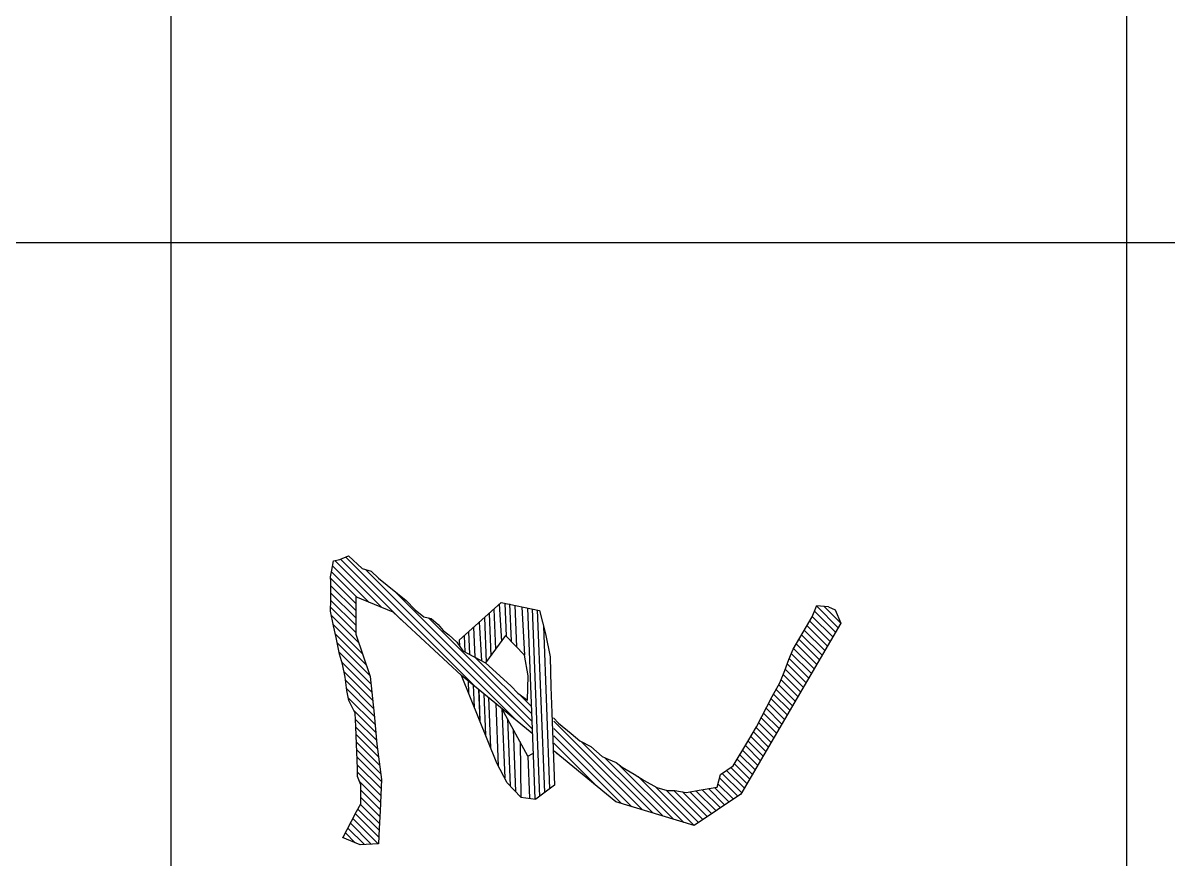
# Model space of a CAD drawing. Extents: x 14207793 to 14719554, y -1675802 to -1228715.
# Drawn here: x 14224548 to 14225616, y -1460754 to -1459974 of the extents above; entities that cross this region are included whole.
import ezdxf

# ---------------------------------------------------------------- set-up
doc = ezdxf.new("R2010")
doc.units = 0
doc.header["$LTSCALE"] = 500
doc.header["$MEASUREMENT"] = 0
doc.layers.get('0').update_dxf_attribs({"linetype": 'CONTINUOUS'})
doc.layers.add('PUB_TITLE', color=4, linetype='CONTINUOUS')

# ---------------------------------------------------------------- blocks, each defined once
blk = doc.blocks.new('whb')
at = {"color": 6, "ltscale": 0.333333}
for p, q in [((7937212.66, -471148.49, -6886.04), (7937227.98, -471133.17, -6886.04)), ((7937213.08, -471142.94, -6886.04), (7937224.74, -471131.28, -6886.04)), ((7937213.29, -471140.1, -6886.04), (7937215.36, -471135.21, -6886.04)), ((7937215.36, -471135.21, -6886.04), (7937224.74, -471131.28, -6886.04)), ((7937216.32, -471149.96, -6886.04), (7937231.22, -471135.06, -6886.04)), ((7937219.98, -471151.43, -6886.04), (7937234.46, -471136.95, -6886.04)), ((7937223.25, -471153.29, -6886.04), (7937237.71, -471138.84, -6886.04)), ((7937224.74, -471131.28, -6886.04), (7937228.11, -471133.24, -6886.04)), ((7937224.74, -471131.28, -6886.04), (7937345.62, -471201.79, -6886.04)), ((7937213.29, -471140.1, -6886.04), (7937212.66, -471148.49, -6886.04)), ((7937214.45, -471139.75, -6886.04), (7937214.45, -471139.75, -6886.04)), ((7937226.49, -471155.19, -6886.04), (7937240.95, -471140.73, -6886.04)), ((7937229.73, -471157.08, -6886.04), (7937244.19, -471142.62, -6886.04)), ((7937232.97, -471158.98, -6886.04), (7937247.43, -471144.52, -6886.04)), ((7937236.21, -471160.87, -6886.04), (7937250.68, -471146.41, -6886.04)), ((7937212.82, -471148.55, -6886.04), (7937212.66, -471148.49, -6886.04)), ((7937220.25, -471151.54, -6886.04), (7937212.82, -471148.55, -6886.04)), ((7937227.04, -471155.51, -6886.04), (7937220.25, -471151.54, -6886.04)), ((7937239.45, -471162.77, -6886.04), (7937253.92, -471148.3, -6886.04)), ((7937242.69, -471164.66, -6886.04), (7937257.16, -471150.19, -6886.04)), ((7937246.26, -471166.23, -6886.04), (7937260.4, -471152.08, -6886.04)), ((7937249.87, -471167.75, -6886.04), (7937263.65, -471153.97, -6886.04)), ((7937243.07, -471164.88, -6886.04), (7937227.04, -471155.51, -6886.04)), ((7937253.57, -471169.18, -6886.04), (7937266.89, -471155.86, -6886.04)), ((7937257.29, -471170.59, -6886.04), (7937270.13, -471157.75, -6886.04)), ((7937261.01, -471172, -6886.04), (7937273.37, -471159.65, -6886.04)), ((7937264.74, -471173.42, -6886.04), (7937276.61, -471161.54, -6886.04)), ((7937243.07, -471164.88, -6886.04), (7937243.07, -471164.88, -6886.04)), ((7937250.48, -471168.01, -6886.04), (7937243.07, -471164.88, -6886.04)), ((7937258.19, -471170.93, -6886.04), (7937250.48, -471168.01, -6886.04)), ((7937266.97, -471174.26, -6886.04), (7937258.19, -471170.93, -6886.04)), ((7937268.28, -471175, -6886.04), (7937279.86, -471163.43, -6886.04)), ((7937271.57, -471176.85, -6886.04), (7937283.1, -471165.32, -6886.04)), ((7937274.85, -471178.7, -6886.04), (7937286.34, -471167.21, -6886.04)), ((7937278.18, -471180.51, -6886.04), (7937289.58, -471169.1, -6886.04)), ((7937281.56, -471182.26, -6886.04), (7937292.83, -471170.99, -6886.04)), ((7937276.65, -471179.71, -6886.04), (7937266.97, -471174.26, -6886.04)), ((7937284.93, -471184.02, -6886.04), (7937296.07, -471172.89, -6886.04)), ((7937288.3, -471185.78, -6886.04), (7937299.31, -471174.78, -6886.04)), ((7937291.68, -471187.54, -6886.04), (7937302.55, -471176.67, -6886.04)), ((7937295.05, -471189.3, -6886.04), (7937305.79, -471178.56, -6886.04)), ((7937298.12, -471190.9, -6886.04), (7937276.65, -471179.71, -6886.04)), ((7937298.42, -471191.07, -6886.04), (7937309.04, -471180.45, -6886.04)), ((7937301.65, -471192.97, -6886.04), (7937312.28, -471182.34, -6886.04)), ((7937304.88, -471194.87, -6886.04), (7937315.52, -471184.23, -6886.04)), ((7937308.11, -471196.77, -6886.04), (7937318.76, -471186.12, -6886.04)), ((7937298.12, -471190.9, -6886.04), (7937298.12, -471190.9, -6886.04)), ((7937308.41, -471196.95, -6886.04), (7937298.12, -471190.9, -6886.04)), ((7937311.33, -471198.69, -6886.04), (7937322.01, -471188.02, -6886.04)), ((7937314.55, -471200.61, -6886.04), (7937325.25, -471189.91, -6886.04)), ((7937317.76, -471202.53, -6886.04), (7937328.49, -471191.8, -6886.04)), ((7937320.98, -471204.45, -6886.04), (7937331.73, -471193.69, -6886.04)), ((7937308.41, -471196.95, -6886.04), (7937308.41, -471196.95, -6886.04)), ((7937325.65, -471207.23, -6886.04), (7937308.41, -471196.95, -6886.04)), ((7937324.19, -471206.36, -6886.04), (7937334.97, -471195.58, -6886.04)), ((7937326.77, -471208.92, -6886.04), (7937338.22, -471197.47, -6886.04)), ((7937328.83, -471212, -6886.04), (7937341.46, -471199.36, -6886.04)), ((7937330.88, -471215.08, -6886.04), (7937344.7, -471201.25, -6886.04)), ((7937345.62, -471201.79, -6886.04), (7937367.7, -471234.76, -6886.04)), ((7937325.65, -471207.23, -6886.04), (7937325.65, -471207.23, -6886.04)), ((7937331.7, -471216.31, -6886.04), (7937325.65, -471207.23, -6886.04)), ((7937334.14, -471216.95, -6886.04), (7937347.09, -471204, -6886.04)), ((7937338.19, -471218.03, -6886.04), (7937349.15, -471207.07, -6886.04)), ((7937340.96, -471220.4, -6886.04), (7937351.21, -471210.14, -6886.04)), ((7937340.67, -471218.69, -6886.04), (7937331.7, -471216.31, -6886.04)), ((7937342.59, -471229.92, -6886.04), (7937340.67, -471218.69, -6886.04)), ((7937341.71, -471224.78, -6886.04), (7937353.27, -471213.22, -6886.04)), ((7937342.46, -471229.16, -6886.04), (7937355.33, -471216.29, -6886.04)), ((7937343.21, -471233.55, -6886.04), (7937357.39, -471219.37, -6886.04)), ((7937343.9, -471243.12, -6886.04), (7937361.51, -471225.52, -6886.04)), ((7937343.96, -471237.93, -6886.04), (7937359.45, -471222.44, -6886.04)), ((7937340.12, -471262.3, -6886.04), (7937367.69, -471234.74, -6886.04)), ((7937344.41, -471240.51, -6886.04), (7937342.59, -471229.92, -6886.04)), ((7937342.66, -471254.64, -6886.04), (7937365.63, -471231.67, -6886.04)), ((7937342.89, -471249.26, -6886.04), (7937363.57, -471228.59, -6886.04)), ((7937367.7, -471234.76, -6886.04), (7937351.06, -471290.12, -6886.04)), ((7937333.18, -471274.38, -6886.04), (7937365.51, -471242.05, -6886.04)), ((7937342.89, -471248.37, -6886.04), (7937344.41, -471240.51, -6886.04)), ((7937324.53, -471288.16, -6886.04), (7937363.3, -471249.39, -6886.04)), ((7937342.89, -471253.82, -6886.04), (7937342.89, -471248.37, -6886.04)), ((7937319.72, -471298.1, -6886.04), (7937361.1, -471256.73, -6886.04)), ((7937340.78, -471261.08, -6886.04), (7937342.89, -471253.82, -6886.04)), ((7937308.29, -471314.67, -6886.04), (7937358.89, -471264.07, -6886.04)), ((7937335.94, -471270.15, -6886.04), (7937340.78, -471261.08, -6886.04)), ((7937294.09, -471334, -6886.04), (7937356.69, -471271.41, -6886.04)), ((7937331.4, -471277.11, -6886.04), (7937335.94, -471270.15, -6886.04)), ((7937299.29, -471333.94, -6886.04), (7937354.48, -471278.75, -6886.04)), ((7937326.56, -471285.58, -6886.04), (7937331.4, -471277.11, -6886.04)), ((7937304.49, -471333.88, -6886.04), (7937352.27, -471286.09, -6886.04)), ((7937351.06, -471290.12, -6886.04), (7937315.29, -471333.75, -6886.04)), ((7937320.81, -471295.56, -6886.04), (7937323.23, -471289.82, -6886.04)), ((7937323.23, -471289.82, -6886.04), (7937326.56, -471285.58, -6886.04)), ((7937326.56, -471285.58, -6886.04), (7937326.56, -471285.58, -6886.04)), ((7937312.04, -471307.66, -6886.04), (7937319, -471299.8, -6886.04)), ((7937319, -471299.8, -6886.04), (7937320.81, -471295.56, -6886.04)), ((7937307.88, -471315.43, -6886.04), (7937312.04, -471307.66, -6886.04)), ((7937309.68, -471333.81, -6886.04), (7937340.52, -471302.98, -6886.04)), ((7937312.04, -471307.66, -6886.04), (7937312.04, -471307.66, -6886.04)), ((7937302.85, -471321.57, -6886.04), (7937307.88, -471315.43, -6886.04)), ((7937295.4, -471330.65, -6886.04), (7937302.85, -471321.57, -6886.04)), ((7937291.65, -471334.03, -6886.04), (7937295.4, -471330.65, -6886.04)), ((7937294.93, -471332.8, -6886.04), (7937294.93, -471332.8, -6886.04)), ((7937295.4, -471330.65, -6886.04), (7937295.4, -471330.65, -6886.04)), ((7937314.88, -471333.75, -6886.04), (7937317.13, -471331.5, -6886.04)), ((7937215.45, -471345.55, -6886.04), (7937344.52, -471340.43, -6886.04)), ((7937215.75, -471344.09, -6886.04), (7937232.34, -471339.85, -6886.04)), ((7937226.81, -471341.26, -6886.04), (7937341.91, -471336.94, -6886.04)), ((7937232.34, -471339.85, -6886.04), (7937248.65, -471336.55, -6886.04)), ((7937248.65, -471336.55, -6886.04), (7937269.87, -471335.98, -6886.04)), ((7937248.65, -471336.55, -6886.04), (7937248.65, -471336.55, -6886.04)), ((7937269.87, -471335.98, -6886.04), (7937288.04, -471335.34, -6886.04)), ((7937288.04, -471335.34, -6886.04), (7937339.3, -471333.46, -6886.04)), ((7937339.3, -471333.46, -6886.04), (7937349.12, -471346.57, -6886.04)), ((7937210.26, -471371.04), (7937215.75, -471344.09)), ((7937214.04, -471352.49, -6886.04), (7937349, -471347.42, -6886.04)), ((7937214.7, -471349.23, -6886.04), (7937347.13, -471343.91, -6886.04)), ((7937318.8, -471352.22, -6886.04), (7937316.83, -471348.63, -2445.9)), ((7937347.65, -471357.28), (7937349.12, -471346.57)), ((7937201.96, -471446.67, -6886.04), (7937299.34, -471349.29, -6886.04)), ((7937213.2, -471356.59, -6886.04), (7937247.34, -471354.62, -6886.04)), ((7937221.07, -471422.43, -6886.04), (7937294.01, -471349.49, -6886.04)), ((7937233.46, -471368.02), (7937247.34, -471354.62, -6886.04)), ((7937261.97, -471352.06, -6886.04), (7937247.34, -471354.62, -6886.04)), ((7937248.97, -471389.39, -6886.04), (7937288.67, -471349.69, -6886.04)), ((7937301.45, -471350.62, -6886.04), (7937261.67, -471399.13, -6886.04)), ((7937279.08, -471352.6, -6886.04), (7937261.97, -471352.06, -6886.04)), ((7937274.23, -471359.39, -6886.04), (7937279.08, -471352.6, -6886.04)), ((7937275.2, -471358.02, -6886.04), (7937283.34, -471349.89, -6886.04)), ((7937318.8, -471352.22, -6886.04), (7937285.1, -471370.56)), ((7937302.64, -471349.16, -6886.04), (7937301.45, -471350.62, -6886.04)), ((7937318.8, -471352.22, -6886.04), (7937348.51, -471351.03, -6886.04)), ((7937186.85, -471466.91, -6886.04), (7937293.75, -471360.02, -6886.04)), ((7937211.23, -471365.13, -6886.04), (7937237.55, -471364.07, -6886.04)), ((7937211.98, -471361.45, -6886.04), (7937241.48, -471360.27, -6886.04)), ((7937220.37, -471358.75, -6886.04), (7937220.37, -471358.75, -6886.04)), ((7937252.93, -471382.02, -6886.04), (7937269.08, -471364.23, -6886.04)), ((7937269.08, -471364.23, -6886.04), (7937274.23, -471359.39, -6886.04)), ((7937274.23, -471359.39, -6886.04), (7937274.23, -471359.39, -6886.04)), ((7937292.27, -471366.66), (7937339.6, -471364.77)), ((7937299.6, -471362.66), (7937343.64, -471361.01)), ((7937308.63, -471357.75), (7937347.65, -471357.28)), ((7937347.65, -471357.28, -6886.04), (7937337.49, -471366.75, -6886.04)), ((7937210.26, -471371.04, -6886.04), (7937236.81, -471400.76, -6886.04)), ((7937210.57, -471368.38, -6886.04), (7937233.99, -471367.5, -6886.04)), ((7937211.28, -471372.4, -6886.04), (7937237.45, -471370.88, -6886.04)), ((7937233.46, -471368.02, -6886.04), (7937252.93, -471382.02, -6886.04)), ((7937281.59, -471374.84, -6886.04), (7937325.72, -471373.09, -6886.04)), ((7937285.1, -471370.56), (7937334.06, -471368.59)), ((7937337.49, -471366.75, -6886.04), (7937323.68, -471374.18, -6886.04)), ((7937337.49, -471366.75, -6886.04), (7937337.49, -471366.75, -6886.04)), ((7937214.82, -471376.14, -6886.04), (7937243.19, -471375.01, -6886.04)), ((7937217.97, -471379.66, -6886.04), (7937247.98, -471378.46, -6886.04)), ((7937323.68, -471374.18, -6886.04), (7937261.67, -471399.13, -6886.04)), ((7937277.42, -471379.93, -6886.04), (7937312.94, -471378.5, -6886.04)), ((7937178.02, -471480.87, -6886.04), (7937270.36, -471388.54, -6886.04)), ((7937220.77, -471382.8, -6886.04), (7937252.37, -471381.62, -6886.04)), ((7937224.07, -471386.49, -6886.04), (7937251.38, -471384.92, -6886.04)), ((7937244.28, -471398.11, -6886.04), (7937252.93, -471382.02, -6886.04)), ((7937271.58, -471387.05, -6886.04), (7937293.93, -471386.15, -6886.04)), ((7937271.67, -471386.94, -6886.04), (7937294.06, -471386.1, -6886.04)), ((7937274.65, -471383.31, -6886.04), (7937303.88, -471382.15, -6886.04)), ((7937227.69, -471390.55, -6886.04), (7937248.8, -471389.71, -6886.04)), ((7937230.83, -471394.07, -6886.04), (7937246.8, -471393.43, -6886.04)), ((7937233.66, -471397.23, -6886.04), (7937244.98, -471396.81, -6886.04)), ((7937247.91, -471392.67, -6886.04), (7937247.91, -471392.67, -6886.04)), ((7937265.5, -471394.46, -6886.04), (7937274.14, -471394.11, -6886.04)), ((7937268.56, -471390.73, -6886.04), (7937284.08, -471390.11, -6886.04)), ((7937261.67, -471399.13, -6886.04), (7937217.05, -471447.42, -6886.04)), ((7937233.09, -471408.09, -6886.04), (7937238.23, -471402.35, -6886.04)), ((7937236.81, -471400.76, -6886.04), (7937240.82, -471400.53, -6886.04)), ((7937238.23, -471402.35, -6886.04), (7937244.28, -471398.11, -6886.04)), ((7937238.23, -471402.35, -6886.04), (7937238.23, -471402.35, -6886.04)), ((7937225.83, -471415.66, -6886.04), (7937230.06, -471412.03, -6886.04)), ((7937230.06, -471412.03, -6886.04), (7937233.09, -471408.09, -6886.04)), ((7937233.09, -471408.09, -6886.04), (7937233.09, -471408.09, -6886.04)), ((7937220.38, -471425.64, -6886.04), (7937221.48, -471420.5, -6886.04)), ((7937221.48, -471420.5, -6886.04), (7937225.83, -471415.66, -6886.04)), ((7937215.29, -471431.77, -6886.04), (7937220.38, -471425.64, -6886.04)), ((7937193.05, -471457.76, -6886.04), (7937208.89, -471438.04, -6886.04)), ((7937208.89, -471438.04, -6886.04), (7937215.29, -471431.77, -6886.04)), ((7937179.62, -471484.41, -6886.04), (7937222.45, -471441.58, -6886.04)), ((7937217.05, -471447.42, -6886.04), (7937206.16, -471473.74, -6886.04)), ((7937180.61, -471488.55, -6886.04), (7937213.74, -471455.42, -6886.04)), ((7937188.01, -471462.85, -6886.04), (7937193.05, -471457.76, -6886.04)), ((7937252.4, -471483.49, -6886.04), (7937273.59, -471462.31, -6886.04)), ((7937258.94, -471482.09, -6886.04), (7937279.31, -471461.73, -6886.04)), ((7937262.43, -471463.45, -6886.04), (7937289.05, -471460.73, -6886.04)), ((7937265.14, -471481.03, -6886.04), (7937285.03, -471461.14, -6886.04)), ((7937271.03, -471480.27, -6886.04), (7937290.71, -471460.59, -6886.04)), ((7937277.44, -471479, -6886.04), (7937296.33, -471460.1, -6886.04)), ((7937286.63, -471474.94, -6886.04), (7937301.94, -471459.62, -6886.04)), ((7937289.05, -471460.73, -6886.04), (7937310.22, -471458.91, -6886.04)), ((7937292.83, -471473.88, -6886.04), (7937307.56, -471459.14, -6886.04)), ((7937298.17, -471473.67, -6886.04), (7937313.33, -471458.5, -6886.04)), ((7937303.51, -471473.46, -6886.04), (7937319.25, -471457.72, -6886.04)), ((7937308.85, -471473.25, -6886.04), (7937325.17, -471456.93, -6886.04)), ((7937310.22, -471458.91, -6886.04), (7937335.33, -471455.59, -6886.04)), ((7937314.19, -471473.04, -6886.04), (7937331.09, -471456.15, -6886.04)), ((7937319.53, -471472.84, -6886.04), (7937336.73, -471455.64, -6886.04)), ((7937324.88, -471472.63, -6886.04), (7937341.66, -471455.85, -6886.04)), ((7937330.11, -471472.53, -6886.04), (7937346.59, -471456.05, -6886.04)), ((7937335.33, -471455.59, -6886.04), (7937357.41, -471456.49, -6886.04)), ((7937336.62, -471471.15, -6886.04), (7937351.52, -471456.25, -6886.04)), ((7937342.7, -471470.2, -6886.04), (7937356.45, -471456.45, -6886.04)), ((7937347.84, -471470.2, -6886.04), (7937361.35, -471456.69, -6886.04)), ((7937352.8, -471470.37, -6886.04), (7937366.25, -471456.92, -6886.04)), ((7937356.12, -471472.18, -6886.04), (7937371.14, -471457.16, -6886.04)), ((7937357.41, -471456.49, -6886.04), (7937369.82, -471457.1, -6886.04)), ((7937359.45, -471473.99, -6886.04), (7937376.04, -471457.4, -6886.04)), ((7937362.81, -471475.76, -6886.04), (7937380.7, -471457.87, -6886.04)), ((7937369.82, -471457.1, -6886.04), (7937380.69, -471457.63, -6886.04)), ((7937380.69, -471457.63, -6886.04), (7937381.31, -471470.71, -6886.04)), ((7937177.12, -471478.88, -6886.04), (7937186.2, -471469.2, -6886.04)), ((7937184.25, -471490.04, -6886.04), (7937210.12, -471464.18, -6886.04)), ((7937186.2, -471469.2, -6886.04), (7937188.01, -471462.85, -6886.04)), ((7937186.2, -471469.2, -6886.04), (7937186.2, -471469.2, -6886.04)), ((7937225.86, -471489.51, -6886.04), (7937246.41, -471468.95, -6886.04)), ((7937232.32, -471488.18, -6886.04), (7937254.23, -471466.27, -6886.04)), ((7937232.48, -471473.74, -6886.04), (7937262.43, -471463.45, -6886.04)), ((7937238.78, -471486.86, -6886.04), (7937262.05, -471463.58, -6886.04)), ((7937245.23, -471485.53, -6886.04), (7937267.87, -471462.89, -6886.04)), ((7937338.96, -471470.2, -6886.04), (7937333.21, -471472.53, -6886.04)), ((7937338.96, -471470.2, -6886.04), (7937338.96, -471470.2, -6886.04)), ((7937352.5, -471470.2, -6886.04), (7937338.96, -471470.2, -6886.04)), ((7937352.5, -471470.2, -6886.04), (7937352.5, -471470.2, -6886.04)), ((7937359.53, -471474.04, -6886.04), (7937352.5, -471470.2, -6886.04)), ((7937366.18, -471477.52, -6886.04), (7937380.93, -471462.77, -6886.04)), ((7937369.55, -471479.28, -6886.04), (7937381.17, -471467.67, -6886.04)), ((7937188.53, -471490.9, -6886.04), (7937206.5, -471472.93, -6886.04)), ((7937193.07, -471491.5, -6886.04), (7937210.83, -471473.74, -6886.04)), ((7937198.42, -471491.28, -6886.04), (7937215.96, -471473.74, -6886.04)), ((7937203.55, -471491.28, -6886.04), (7937221.09, -471473.74, -6886.04)), ((7937206.16, -471473.74, -6886.04), (7937232.48, -471473.74, -6886.04)), ((7937208.67, -471491.29, -6886.04), (7937226.23, -471473.74, -6886.04)), ((7937213.68, -471491.41, -6886.04), (7937231.36, -471473.74, -6886.04)), ((7937219.4, -471490.83, -6886.04), (7937238.59, -471471.64, -6886.04)), ((7937288.41, -471474.05, -6886.04), (7937279.37, -471478.58, -6886.04)), ((7937297.8, -471473.68, -6886.04), (7937288.41, -471474.05, -6886.04)), ((7937304.17, -471473.43, -6886.04), (7937297.8, -471473.68, -6886.04)), ((7937327.47, -471472.53, -6886.04), (7937304.17, -471473.43, -6886.04)), ((7937327.47, -471472.53, -6886.04), (7937327.47, -471472.53, -6886.04)), ((7937333.21, -471472.53, -6886.04), (7937327.47, -471472.53, -6886.04)), ((7937359.53, -471474.04, -6886.04), (7937359.53, -471474.04, -6886.04)), ((7937359.53, -471474.04, -6886.04), (7937376.29, -471482.81, -6886.04)), ((7937372.92, -471481.05, -6886.04), (7937379.93, -471474.04, -6886.04)), ((7937381.31, -471470.71, -6886.04), (7937376.17, -471483.11, -6886.04)), ((7937177.12, -471478.88, -6886.04), (7937177.12, -471478.88, -6886.04)), ((7937179.85, -471484.93, -6886.04), (7937177.12, -471478.88, -6886.04)), ((7937179.85, -471484.93, -6886.04), (7937179.85, -471484.93, -6886.04)), ((7937180.78, -471489.35, -6886.04), (7937179.85, -471484.93, -6886.04)), ((7937246.7, -471485.23, -6886.04), (7937234.9, -471487.65, -6886.04)), ((7937253.66, -471483.11, -6886.04), (7937246.7, -471485.23, -6886.04)), ((7937263.03, -471481.3, -6886.04), (7937253.66, -471483.11, -6886.04)), ((7937253.66, -471483.11, -6886.04), (7937253.66, -471483.11, -6886.04)), ((7937272.41, -471480.09, -6886.04), (7937263.03, -471481.3, -6886.04)), ((7937279.37, -471478.58, -6886.04), (7937272.41, -471480.09, -6886.04)), ((7937272.41, -471480.09, -6886.04), (7937272.41, -471480.09, -6886.04)), ((7937187.41, -471490.68, -6886.04), (7937180.78, -471489.35, -6886.04)), ((7937191.95, -471491.58, -6886.04), (7937187.41, -471490.68, -6886.04)), ((7937195.88, -471491.28, -6886.04), (7937191.95, -471491.58, -6886.04)), ((7937208.28, -471491.28, -6886.04), (7937195.88, -471491.28, -6886.04)), ((7937216.25, -471491.48, -6886.04), (7937208.28, -471491.28, -6886.04)), ((7937226.65, -471489.34, -6886.04), (7937216.25, -471491.48, -6886.04)), ((7937234.9, -471487.65, -6886.04), (7937226.65, -471489.34, -6886.04))]:
    blk.add_line(p, q, dxfattribs=at)

msp = doc.modelspace()

# ---------------------------------------------------------------- linework, layer by layer
at = {"layer": 'PUB_TITLE'}
for p, q in [((14224685.92, -1456172.5), (14224685.92, -1462172.5, -1200)), ((14225576.74, -1456172.5), (14225576.74, -1462172.5, -1200)), ((14228269.48, -1460178.85, -1200), (14221140.85, -1460178.85, -1200))]:
    msp.add_line(p, q, dxfattribs=at)

# ---------------------------------------------------------------- block references
at = {"xscale": 1.320659999549389, "yscale": 1.320660000108182, "zscale": 1.32066, "rotation": 270}
msp.add_blockref('whb', (14847514.75, 9021841.46, -24429.36), dxfattribs=at)

doc.saveas('drawing.dxf')
